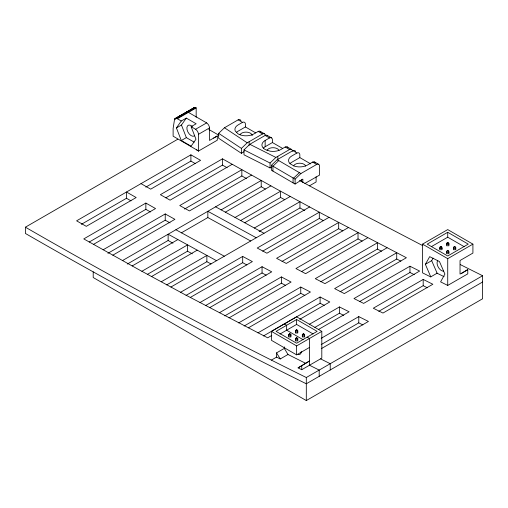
<?xml version="1.0" encoding="UTF-8"?>
<svg xmlns="http://www.w3.org/2000/svg" width="508" height="508" viewBox="0 0 508 508"><rect width="100%" height="100%" fill="white"/><g stroke="black" fill="none" stroke-linecap="round" stroke-linejoin="round"><path stroke-width="0.76" d="M166.688 284.899L206.864 261.703L206.864 255.441L161.239 281.781M249.155 145.415L249.155 141.688M295.624 151.581A4.483 2.591 -60 0 0 292.862 150.66L277.209 159.696L271.386 165.284L271.386 170.205L295.097 184.048L302.851 179.127L302.851 182.626M272.936 171.101L272.936 166.179L278.759 160.591L300.914 173.539L316.687 164.433A4.483 2.591 -60 0 1 319.596 166.11L319.589 175.057L304.857 183.559M293.065 182.874L293.072 177.952L271.386 165.284M295.097 184.048L295.104 179.127L300.914 173.539M290.03 163.563A11.093 6.407 0 0 1 291.795 162.236L299.834 157.601L299.834 154.692A4.483 2.591 -60 0 0 296.932 153.016L292.862 150.66M301.301 181.731L301.301 179.629M319.189 376.345L319.189 370.078L309.505 365.239L309.505 338.474L307.181 337.134M316.103 176.771L316.103 181.985L309.41 185.852M196.171 117.234L196.171 107.906L194.805 107.442L175.171 118.529L174.517 119.564L173.12 128.473L173.12 136.182L198.584 150.997L217.291 140.208L217.291 135.96L209.537 140.437L209.537 127.927A4.483 2.591 60 0 0 206.635 122.892L188.068 112.179L186.754 111.938L185.807 112.579M185.56 113.189L185.661 112.865M193.415 108.394L194.221 107.544M425.374 264.306L429.692 256.654L439.452 261.537L444.9 274.066L440.595 281.864L447.726 285.433L467.779 273.856L467.779 269.608L460.032 274.079L460.032 260.515L472.916 253.079L472.916 244.132L447.726 229.591L422.542 244.132L422.542 272.847L430.828 276.987L425.374 264.306L431.673 260.668L433.108 258.121M176.416 127.927L181.28 121.006L186.315 118.097L196.151 123.774L191.116 126.683L195.98 139.224L191.091 146.183L181.305 140.532L176.416 127.927L181.451 125.019L186.315 118.097M243.986 151.682L241.408 153.321L218.656 138.265L218.656 133.344L224.472 127.756L238.157 119.85A4.483 2.591 -60 0 1 240.913 120.771M241.408 153.321L241.408 148.399L247.218 142.805L262.566 133.947A4.483 2.591 -60 0 1 265.417 135.23M271.355 167.126L270.065 167.945L243.992 154.813L243.992 149.892L249.803 144.297L265.151 135.439A4.483 2.591 -60 0 1 267.602 135.763M270.065 167.945L270.065 163.024L275.876 157.436L289.56 149.53A4.483 2.591 -60 0 1 292.468 151.213M293.554 178.232L299.364 172.644M288.601 334.505L289.763 333.61L290.925 334.505L290.925 336.963L288.601 336.963L288.601 334.505L290.925 334.505M295.459 338.461L296.621 337.566L297.783 338.461L297.783 340.925L295.459 340.925L295.459 338.461L297.783 338.461M302.317 334.505L303.479 333.61L304.641 334.505L304.641 336.963L302.317 336.963L302.317 334.505L304.641 334.505M446.564 243.3L447.726 242.405L448.894 243.3L448.894 245.764L446.564 245.764L446.564 243.3L448.894 243.3M196.552 149.841L198.584 150.997M298.082 367.875L309.505 360.985L298.082 367.875L301.752 369.71L321.805 358.134L321.805 331.368L296.621 316.833L271.437 331.368L271.437 340.322L296.621 354.857L309.505 347.421M467.779 269.608L461.524 273.514M213.608 138.106L217.291 135.96M174.949 118.72L194.501 107.467M174.765 118.955L194.805 107.442M176.568 118.116L177.87 117.367M179.165 116.618L185.014 113.24M186.309 112.49L192.767 108.763M175.171 118.529L176.339 118.326L195.129 107.474M174.517 119.564L175.812 118.815M176.339 118.326L195.472 107.563M176.682 118.415L195.821 107.709M177.025 118.554L177.381 118.751L196.171 107.906M482.6 281.997L306.305 383.781C211.055 336.766 117.418 286.512 25.4 233.458L25.4 227.19L177.768 139.224M191.116 126.683L195.593 129.267L206.635 122.892M181.305 140.532L186.341 137.624L194.17 142.145M198.495 151.06L198.495 134.303L209.537 127.927M255.651 132.861L245.421 126.956L245.421 124.047A4.483 2.591 -60 0 0 242.513 122.371L238.157 124.885A11.093 6.407 0 0 0 235.28 131.07L238.157 133.947L240.455 134.963A11.093 6.407 0 0 0 253.848 133.947L258.204 131.426A4.483 2.591 -60 0 1 260.655 131.75M141.014 183.629L150.698 189.154L200.584 160.357L190.9 154.832L76.6 220.821L86.284 226.346L136.169 197.542L126.486 192.018L126.486 198.279L81.382 224.32M245.421 126.956L238.157 131.147A11.093 6.407 0 0 0 236.391 132.474M145.796 187.128L190.9 161.093L195.415 163.671M93.453 244.405L155.543 208.553L145.853 203.067L83.763 238.912L137.903 269.126L184.741 294.526L267.684 337.814L271.774 335.451M340.087 291.719L396.723 259.023L396.723 252.762L334.632 288.608L344.303 293.58L406.394 257.734L323.45 214.44L276.612 189.046L222.472 158.833L160.382 194.678L170.072 200.165L232.162 164.319M89.224 242.03L145.853 209.334L150.489 211.976M165.843 197.796L222.472 165.106L227.108 167.742M287.826 147.612A4.483 2.591 -60 0 0 285.204 147.015L280.841 149.53A11.093 6.407 0 0 1 270.123 151.187L265.151 149.53L263.385 148.203A11.093 6.407 0 0 1 265.151 140.475L269.513 137.954A4.483 2.591 -60 0 1 272.415 139.63L272.415 142.538L282.651 148.45M263.385 148.063A11.093 6.407 0 0 1 265.151 146.736L272.415 142.538M103.137 249.79L165.227 213.944L174.911 219.329L112.82 255.181M107.912 253.295L165.227 220.205L170.066 222.898M184.531 209.061L241.846 175.971L246.691 178.664M251.53 175.095L189.44 210.941L179.756 205.556L241.846 169.71L241.846 175.971M296.932 153.016L291.795 155.975A11.093 6.407 0 0 0 288.925 162.166L290.03 163.716L294.094 166.059A11.093 6.407 0 0 0 307.486 165.043L312.623 162.084A4.483 2.591 -60 0 1 315.246 162.681M122.504 260.566L261.214 180.48L261.214 186.741L221.037 209.937M127.273 264.071L168.129 240.487L172.949 243.192M181.318 232.867L207.842 217.557L250.723 241.021M132.188 265.951L177.813 239.611M225.279 212.211L270.897 185.871M141.872 271.285L187.496 244.945L187.496 251.206L147.32 274.403M234.963 217.538L280.587 191.199L280.587 197.466L240.411 220.656M151.555 276.53L197.18 250.19M244.64 222.79L290.265 196.45M254.324 228.041L299.949 201.701L299.949 207.963L259.093 231.546M170.923 287.033L309.632 206.946M180.6 292.278L242.691 256.432L252.374 261.601L190.284 297.453M186.061 295.383L242.691 262.687L246.831 264.941M262.68 251.149L319.31 218.446L323.45 220.701M328.994 217.367L266.903 253.213L257.219 248.044L319.31 212.198L319.31 218.446M199.962 302.558L262.052 266.713L271.729 271.824L209.639 307.67M205.416 305.664L262.052 272.974L266.198 275.158M282.035 261.43L338.671 228.74L342.817 230.93M348.348 227.59L286.258 263.436L276.581 258.324L338.671 222.479L338.671 228.74M219.316 312.782L281.407 276.936L291.084 282.048L228.994 317.894M224.771 315.874L281.407 283.185L285.553 285.375M301.39 271.64L358.026 238.938L362.172 241.122M367.703 237.808L305.613 273.66L295.935 268.548L358.026 232.696L358.026 238.938M238.665 322.904L300.755 287.052L310.426 292.024L248.336 327.876M244.126 326.015L300.755 293.319L304.902 295.446M320.745 281.775L377.374 249.085L381.521 251.212M387.045 247.79L324.961 283.635L315.284 278.663L377.374 242.818L377.374 249.085M258.007 332.842L320.103 296.996L329.775 301.968L299.752 319.303M263.468 335.947L320.103 303.257L324.244 305.391M296.621 319.513L276.085 331.368L296.621 343.23L317.157 331.368L296.621 319.513L296.621 324.434L280.041 334.01M447.726 232.277L427.196 244.132L447.726 255.988L468.262 244.132L447.726 232.277L447.726 237.198L431.298 246.678M309.404 324.282L339.446 306.94L349.11 311.785L318.383 329.527M409.962 266.23L353.974 298.552L363.639 303.397L419.627 271.075L409.962 266.23L409.962 272.504L359.435 301.669M314.865 327.4L339.446 313.207L343.77 315.379M271.437 360.083L276.568 357.124L276.568 352.87L284.321 348.399L284.321 346.843M271.437 331.368L296.621 345.91L321.805 331.368M422.542 244.132L447.726 258.667L472.916 244.132M276.568 357.124L280.245 358.959L287.992 354.482L305.829 363.404M321.189 338.315L358.775 316.617L368.44 321.45L321.285 348.672M423.189 279.425L373.304 308.229L382.969 313.061L432.854 284.258L423.189 279.425L423.189 285.693L378.771 311.334M430.822 276.835L437.121 273.196L431.673 260.668M321.189 344.576L358.775 322.878L362.915 324.949M25.4 227.19C117.418 280.251 211.055 330.505 306.305 377.52L482.6 275.736L482.6 298.774L306.305 400.558L93.205 277.527L93.205 271.831M460.28 264.579L482.6 275.736M436.772 273.069L444.094 276.682M409.962 272.504L414.287 274.669M423.189 285.693L427.33 287.763M320.542 358.864L330.232 363.703L330.232 369.97M249.803 144.297L275.876 157.436M243.992 149.892L270.065 163.024M422.878 245.701L342.24 203.587L299.536 180.435M396.723 259.023L400.863 261.156M280.587 197.466L284.734 199.714M299.949 207.963L304.787 210.585M264.008 233.286L215.595 206.82M256.261 237.763L207.842 211.296L207.842 217.557M224.295 256.216L175.876 229.749M216.541 260.693L168.129 234.226L168.129 240.487M187.496 251.206L192.341 253.829M206.864 261.703L211.011 263.95M261.214 186.741L265.366 189.046M208.794 129.464L218.872 135.211M126.486 198.279L131.001 200.857M447.726 237.198L464.16 246.678M260.191 131.343L264.554 133.858M267.138 135.35L271.501 137.871M287.191 146.926L291.548 149.447M238.157 119.85L242.513 122.371M258.204 131.426L262.566 133.947M265.151 135.439L269.513 137.954M285.204 147.015L289.56 149.53M177.381 118.751L181.28 121.006M296.621 324.434L313.049 333.921M284.321 323.933L286.645 325.279L286.645 330.2L303.073 339.681M314.611 161.995L318.675 164.344M312.623 162.084L316.687 164.433M299.834 157.601L310.75 163.906M277.209 159.696L278.759 160.591M293.072 177.952L295.104 179.127M224.472 127.756L247.218 142.805M218.656 133.344L241.408 148.399M284.321 348.399L287.992 354.482M276.568 352.87L280.245 358.959M181.451 125.019L186.341 137.624M305.651 166.103L305.594 165.856A6.166 3.562 0 0 0 299.637 163.214A6.166 3.562 0 0 0 293.688 165.849M252.165 135.68L251.955 134.76A6.166 3.556 0 0 0 245.999 132.118A6.166 3.556 0 0 0 240.049 134.76M447.726 258.667L447.726 285.433M358.775 316.617L358.775 322.878M339.446 306.94L339.446 313.207M320.103 296.996L320.103 303.257M306.305 377.52L306.305 400.558M301.752 365.462L301.752 369.71M300.755 287.052L300.755 293.319M296.621 345.91L296.621 354.857M281.407 276.936L281.407 283.185M277.812 156.312L277.812 160.045M265.151 140.475L265.151 146.736M262.052 266.713L262.052 272.974M242.691 256.432L242.691 262.687M222.472 158.833L222.472 165.106M190.9 154.832L190.9 161.093M165.227 213.944L165.227 220.205M145.853 203.067L145.853 209.334M194.316 136.004A6.166 3.556 60 0 1 187.02 129.54A6.166 3.556 60 0 1 192.361 126.454M195.593 129.267A4.483 2.591 60 0 1 198.495 134.303M443.611 271.164A6.166 3.556 60 0 1 437.223 264.42L437.077 263.03A6.166 3.556 60 0 1 437.655 260.852M260.826 132.029A4.483 2.591 -60 0 1 260.966 132.347M267.043 150.343A6.166 3.556 0 0 1 272.999 147.707L274.593 147.828A6.166 3.556 0 0 1 278.949 150.343M301.269 351.504A6.166 3.556 60 0 1 298.037 354.501M289.763 333.61L288.601 335.845L290.925 335.845L289.763 333.61M296.621 329.648L295.459 331.889L297.783 331.889L296.621 329.648L295.459 330.543L295.459 333.007L297.783 333.007L297.783 330.543L296.621 329.648M296.621 337.566L295.459 339.808L297.783 339.808L296.621 337.566M303.479 333.61L302.317 335.845L304.641 335.845L303.479 333.61M440.868 246.367L439.706 248.602L442.036 248.602L440.868 246.367L439.706 247.263L439.706 249.72L442.036 249.72L442.036 247.263L440.868 246.367M447.726 242.405L446.564 244.646L448.894 244.646L447.726 242.405M447.726 250.323L446.564 252.565L448.894 252.565L447.726 250.323L446.564 251.219L446.564 253.683L448.894 253.683L448.894 251.219L447.726 250.323M454.584 246.367L453.422 248.602L455.752 248.602L454.584 246.367L453.422 247.263L453.422 249.72L455.752 249.72L455.752 247.263L454.584 246.367"/></g></svg>
